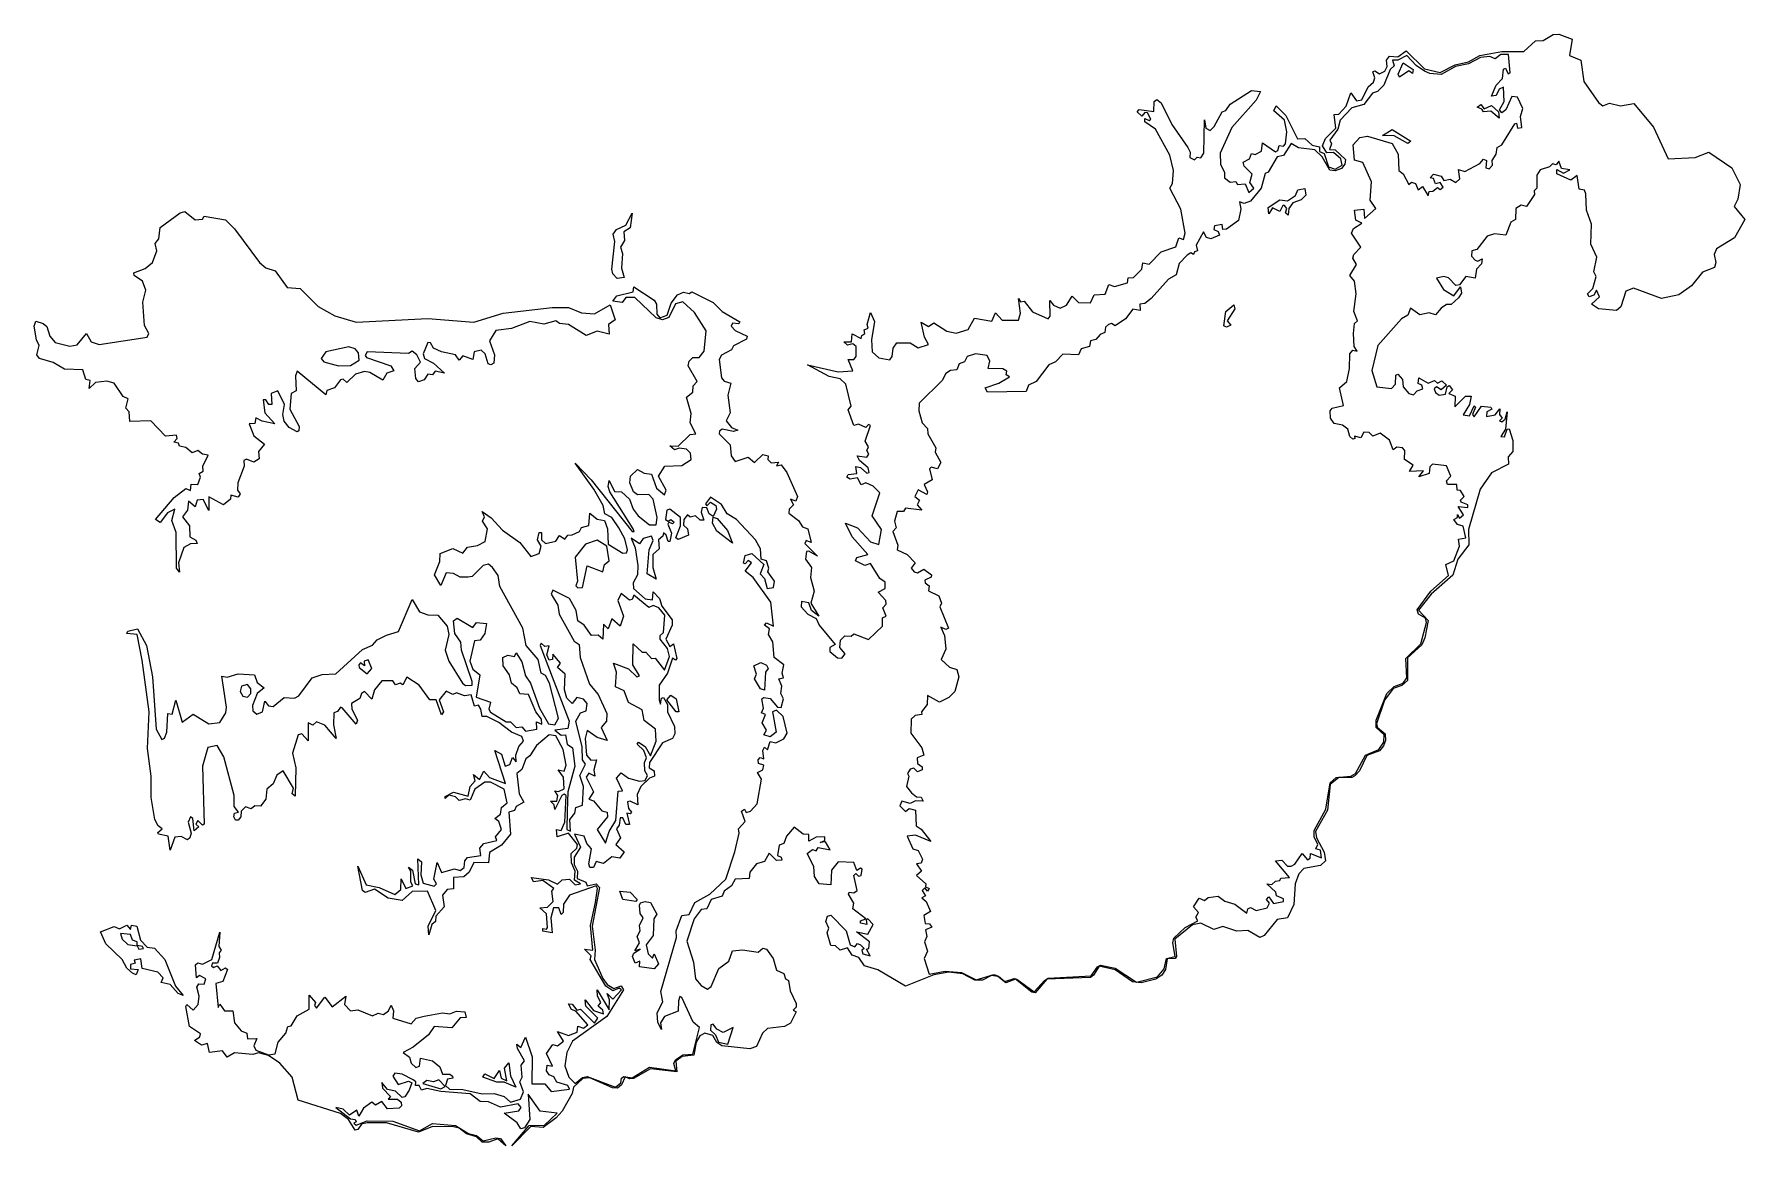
# Model space of a CAD drawing. Header units: millimetres. Extents: x 75 to 540, y 84 to 386.
import ezdxf

# ---------------------------------------------------------------- set-up
doc = ezdxf.new("R2010")
doc.units = ezdxf.units.MM
doc.layers.add('BAND_02', color=2, linetype='Continuous')

msp = doc.modelspace()

# ---------------------------------------------------------------- linework, layer by layer
at = {"layer": 'BAND_02'}
for points in [[(212.5, 93.38), (209.25, 98.01), (209.75, 91.17), (208.25, 88.9), (207.25, 88.6), (206.25, 90.2), (202.76, 92.88), (206.75, 93.51), (207.32, 94.38), (206.5, 95.38), (201.75, 94.48), (198.5, 95.9), (196.25, 96.07), (193.5, 98.13), (185.5, 98.73), (181.75, 99.57), (180.25, 99.11), (179.68, 100.38), (178.61, 100.38), (178.73, 101.38), (178.06, 101.88), (175, 103.49), (173, 103.69), (172.53, 102.88), (173.97, 100.62), (176.75, 101.58), (177.63, 101.12), (176.95, 99.12), (175.75, 97.34), (175, 97.14), (173.18, 98.88), (171, 99.29), (169.5, 101.15), (169.65, 99.62), (171.88, 97.38), (171.24, 96.62), (173.75, 96.68), (174.73, 95.88), (174.86, 94.88), (174.25, 94.26), (171, 94), (169.5, 96.02), (167.75, 94.99), (166.75, 95.86), (164.5, 94.19), (163.25, 92.05), (162.75, 93.64), (160.75, 92.35), (159, 93.97), (157.04, 94.38), (161, 91.34), (162.22, 91.12), (162.5, 90.51), (161.94, 90.12), (162.5, 89.57), (165.5, 90.81), (172.5, 90.68), (179.75, 88.05), (183.25, 90.02), (189.5, 89.52), (193.06, 87.38), (195.25, 86.81), (197, 85.35), (200.5, 86.17), (201.75, 86.01), (203.19, 84), (201, 85.89), (198.6, 85), (196.74, 85), (195.25, 86.44), (192.47, 87.25), (190.5, 88.81), (189, 89.19), (183.25, 89.21), (179.5, 87.7), (170.75, 90.21), (165.5, 90.25), (164, 89.89), (163, 88.45), (162.25, 88.27), (160.42, 91.12), (158.25, 92.77), (146.75, 96.37), (145.17, 102.62), (141.75, 106.42), (138.75, 108.52), (136, 109.28), (134.5, 108.81), (129.5, 109.28), (127.5, 108.11), (126.25, 109.82), (122.73, 109.38), (122.12, 111.75), (120.5, 111.36), (118.57, 112.62), (120.06, 113.62), (120.22, 114.38), (117.26, 116.38), (116.25, 121.82), (116.5, 122.34), (118.25, 120.81), (119.59, 122.38), (119.84, 124.62), (119.27, 127.12), (119.75, 127.98), (121.25, 127.92), (121.7, 129.38), (120, 130.25), (119.13, 129.62), (118.92, 133.12), (119.5, 133.67), (120.75, 133.31), (123.28, 134.62), (125.5, 142.02), (125.26, 138.12), (125.89, 137.12), (125.28, 136.38), (125.42, 135.12), (124.89, 133.62), (123.52, 133.62), (123.2, 132.88), (123.75, 132.43), (124.75, 132.88), (125.75, 131.65), (127, 132.33), (127.59, 131.88), (126.29, 128.62), (124.37, 128.12), (125, 121.58), (125.5, 122.49), (126.75, 120.68), (129, 120.63), (129.52, 117.38), (131.25, 115.24), (132.8, 114.62), (133, 113.02), (135.51, 113.12), (134.73, 111.12), (135.25, 109.99), (138.75, 108.75), (140.5, 108.94), (141.32, 112.12), (143.41, 114.62), (144, 116.4), (144.85, 116.62), (146.5, 119.34), (149.75, 121.13), (149.75, 124.94), (151.5, 122.88), (151.17, 122.12), (151.75, 121.37), (154, 124.38), (156, 121.71), (159.75, 124.63), (159.34, 122.38), (161, 120.68), (163, 120.89), (167, 119.32), (168.5, 120.02), (170, 119.66), (171.33, 120.62), (172, 122.23), (172.65, 120.62), (172.49, 118.62), (177.5, 117.12), (178.87, 118.62), (181, 119.21), (186, 120.08), (188, 119.84), (189.75, 120.55), (192.09, 120.38), (192.45, 118.88), (190.75, 118.75), (188.5, 116.05), (183.75, 116.44), (182.17, 114.12), (178, 110.77), (175.3, 109.38), (177, 108.05), (177.5, 106.4), (178.75, 105.27), (179.7, 105.62), (180, 107.76), (183.25, 107.09), (185.25, 105.4), (186, 103.48), (188, 103.43), (188.72, 102.88), (188.75, 102.36), (187.34, 102.12), (186.8, 100.38), (187.9, 99.38), (191.5, 99.33), (196.75, 98.14), (200, 98.2), (202.75, 97.35), (204.5, 95.84), (207.19, 96.62), (208, 98.62), (207.01, 101.38), (207.65, 102.62), (207.39, 105.88), (208.23, 107.12), (206.34, 110.38), (206.21, 111.62), (207.25, 110.67), (208.5, 113.51), (210.38, 108.12), (210.25, 100.84), (213.75, 100.8), (215.5, 98.73), (220.5, 99.37), (220.06, 100.38), (217, 101.31), (216.25, 102.76), (215, 103.24), (214.2, 104.38), (214.41, 105.88), (215.86, 105.62), (214.25, 109.11), (216, 111.51), (217.25, 111.11), (218.88, 112.38), (217.25, 115.07), (220.25, 113.96), (222.53, 114.88), (222.75, 116.52), (224.25, 115.97), (225.46, 116.88), (222.25, 120.53), (221, 120.98), (220.25, 122.55), (221.25, 122.49), (222.5, 120.88), (223.5, 121.13), (227.25, 117.28), (228.2, 118.62), (224.95, 121.88), (224.75, 123.63), (227, 120.73), (229.75, 119.81), (229.53, 120.88), (228.29, 121.88), (228.97, 122.88), (228.05, 124.62), (227.97, 126.38), (231.25, 120.97), (231.35, 123.62), (230.75, 125.34), (232.25, 123.82), (234.6, 126.38), (234, 126.85), (232.25, 126.05), (230.39, 127.38), (226.09, 134.62), (226.38, 135.62), (224.54, 137.38), (226.85, 137.12), (226.2, 143.88), (227.58, 150.12), (228.11, 153.88), (227.75, 154.58), (220.5, 152.09), (218.85, 149.62), (218.76, 147.38), (218.25, 146.84), (217.57, 148.62), (216.18, 148.62), (215.45, 145.88), (215.82, 141.88), (213.25, 142.28), (213.25, 143.04), (214.25, 142.85), (214.5, 143.29), (214.25, 146.99), (212.43, 148.62), (214.5, 148.78), (216.05, 150.38), (215.71, 153.12), (216.27, 153.88), (213.25, 156.06), (210.75, 155.73), (210.19, 156.88), (214.75, 156.24), (217.25, 155.04), (218.5, 156.2), (220.5, 156.45), (222, 154.86), (223.49, 155.12), (221.87, 156.12), (222.04, 158.62), (221.03, 160.88), (220.97, 163.38), (222.51, 164.88), (222.65, 165.88), (220.25, 168.96), (217.18, 167.88), (216.97, 169.88), (218.25, 169.61), (219.25, 171.93), (219.54, 179.12), (219, 179.53), (218.37, 179.12), (216.5, 175.3), (216.36, 176.62), (215.33, 177.62), (217.04, 177.62), (217.35, 179.12), (216.5, 180.44), (217.5, 180.23), (219, 180.96), (218.84, 184.12), (217.44, 186.12), (219, 185.76), (219.56, 187.38), (218.74, 191.62), (216.73, 195.38), (215, 195.64), (211.5, 192.75), (209.75, 189.92), (208.62, 189.12), (207.5, 186.25), (206.18, 185.12), (206.79, 179.62), (208.08, 177.38), (206, 176.19), (205.5, 175.07), (203.97, 174.62), (204.48, 168.62), (202, 165.62), (198.77, 163.62), (198.5, 160.89), (194.5, 160.94), (193.25, 158.3), (191.75, 157.05), (188.96, 156.88), (189, 153.8), (187.25, 153.64), (186, 152.04), (186.48, 148.88), (184.18, 146.38), (184.09, 144.88), (183.09, 144.12), (182.25, 141.28), (182.11, 143.62), (184.17, 147.88), (181.93, 153.12), (177.75, 153.05), (175, 150.67), (171.25, 151.26), (167.5, 153.71), (165, 152.79), (164.25, 153.38), (163, 159.98), (165.25, 154.91), (168.75, 154.14), (173, 152.24), (174.66, 153.62), (174.75, 156.54), (175.99, 153.88), (177.94, 154.62), (177.4, 155.62), (177.4, 158.62), (176.75, 159.65), (177.83, 158.88), (178.55, 155.12), (179.55, 154.88), (179.25, 161.9), (180.29, 161.12), (180.07, 157.62), (180.75, 155.37), (183.75, 154.54), (184.39, 155.12), (183.6, 156.38), (184.5, 160.94), (185.75, 158.27), (189.25, 159.19), (190.75, 158.81), (191.84, 159.62), (192.02, 161.38), (192.75, 162.31), (196.44, 162.88), (196.12, 164.88), (197.25, 166.1), (200.73, 166.88), (200.41, 167.88), (202.03, 169.88), (201.29, 172.12), (200.2, 172.88), (201.75, 174.1), (202.04, 175.88), (203.58, 177.12), (202.75, 180.85), (199, 182.75), (197.5, 182.75), (194.8, 180.88), (193.5, 177.87), (192.25, 178.24), (190.5, 177.83), (189.5, 178.78), (187.75, 179.22), (186.75, 178.34), (186.74, 178.88), (189, 180.06), (193, 178.94), (193.52, 181.62), (194.9, 183.12), (194.39, 184.88), (196, 183.51), (197.25, 185.72), (198.75, 184.02), (203.14, 182.38), (200.2, 191.38), (201.99, 190.38), (203, 187.13), (204.25, 187.6), (205, 189.43), (206, 188.33), (205.94, 190.12), (206.75, 192.43), (208.03, 193.88), (207.5, 195.13), (204.75, 196.31), (201.25, 198.97), (198, 200.61), (196.75, 200.62), (196.42, 202.62), (195.75, 203.68), (194.72, 203.38), (193.75, 206.51), (192, 206.2), (189.75, 207.01), (188.75, 206.57), (187, 207.45), (185.05, 205.12), (186.29, 201.88), (185.75, 201.06), (184.26, 205.12), (182.5, 205.14), (179.67, 209.12), (176.25, 211.32), (175.25, 209.25), (174.5, 209.68), (173.25, 209.24), (172.5, 210.27), (169.5, 210.32), (167.52, 207.88), (166.75, 205.28), (164.75, 207.38), (163.96, 206.88), (163.5, 205.45), (161.29, 204.12), (161.32, 202.62), (162.88, 199.62), (162.5, 198.53), (158.75, 202.97), (158.25, 203.12), (157.5, 201.93), (156.5, 201.58), (156.37, 198.38), (157.13, 194.62), (154, 198.23), (151.75, 199.2), (150.75, 198.28), (149.46, 198.88), (149.5, 194.02), (147.75, 195.88), (146.73, 195.62), (145.19, 190.62), (146.16, 186.62), (146, 178.94), (145.16, 179.62), (145.54, 181.12), (142.74, 185.88), (141, 184.71), (140, 182.34), (138.22, 180.88), (138.03, 178.12), (136.5, 176.26), (135.04, 176.38), (134, 175.55), (132.5, 176.04), (131.25, 174.88), (131.23, 173.38), (130.5, 172.49), (129.75, 172.47), (129.27, 173.38), (129.5, 174.39), (130.53, 174.62), (129.35, 176.12), (129.36, 179.12), (126.61, 189.62), (124.75, 192.72), (122.25, 192.21), (120.82, 187.12), (121.25, 171.39), (120.75, 171.09), (119.5, 172.37), (118.93, 171.38), (119.75, 170.62), (118.5, 169.54), (118.14, 172.88), (117.5, 173.33), (116.91, 171.88), (117.68, 168.88), (117.38, 167.62), (116.75, 167.1), (115, 168.03), (113.25, 167.83), (112, 164.31), (111.42, 168.12), (108.81, 168.62), (108.67, 169.12), (109.87, 170.12), (108.71, 170.88), (107.79, 172.62), (106.81, 178.62), (106.83, 184.38), (105.87, 191.88), (106.29, 201.88), (104.37, 215.88), (103.04, 222.88), (100.22, 223.12), (100.5, 223.81), (103.15, 224.38), (105.61, 219.88), (107.18, 211.38), (108.16, 197.12), (109.75, 194.39), (110.5, 194.7), (111.1, 196.38), (111.34, 201.38), (112.5, 201.25), (113.5, 205.02), (115.25, 199.1), (118.25, 201.23), (122.5, 198.59), (125.5, 199.01), (127.09, 201.62), (127.33, 203.12), (126, 211.58), (127.5, 211.25), (130.5, 212.21), (134.93, 211.88), (135.62, 209.88), (137.56, 208.38), (135.65, 206.88), (134.4, 203.62), (134.47, 202.12), (135.5, 201.28), (137.11, 201.88), (137.75, 204.73), (138.75, 203.53), (140, 203.31), (143, 205.76), (145.75, 205.58), (147, 206.18), (150.56, 211.12), (153.25, 212.03), (157, 212.17), (164.25, 218.76), (167, 219.98), (168.25, 221.42), (170.75, 222.73), (174, 223.72), (177.75, 232.42), (179.75, 229.08), (182, 228.19), (184.71, 228.12), (187.29, 225.12), (187.68, 222.88), (186.69, 218.62), (187.75, 215.68), (191.4, 209.62), (192.25, 209.05), (194, 209.08), (194.04, 210.12), (191.16, 218.62), (191, 220.82), (189.38, 223.12), (189, 226.62), (190, 227.36), (194.25, 224.81), (195.25, 226.18), (197.98, 225.88), (197.44, 223.12), (196.18, 221.38), (194.7, 221.12), (193.44, 215.62), (194.25, 213.45), (196.13, 211.88), (195.14, 205.88), (199, 204.5), (198.61, 202.62), (199, 201.8), (203.25, 199.14), (204.5, 199.16), (206, 197.6), (207.5, 197.82), (208.5, 196.61), (211.61, 197.12), (211.5, 199.13), (213, 198.5), (212.87, 199.88), (211.3, 201.88), (209.36, 206.62), (207, 206.75), (206.3, 208.38), (204.77, 209.62), (204.19, 211.88), (202.45, 214.38), (202.39, 216.62), (203.75, 217.31), (205.55, 216.88), (206, 217.94), (207.5, 215.43), (208.53, 211.62), (209.89, 209.62), (212.36, 202.88), (214.75, 198.63), (216.46, 198.38), (217.51, 200.12), (215.03, 209.62), (214, 211.74), (212.81, 212.38), (212, 216.09), (208.75, 219.87), (207.79, 224.62), (201.56, 235.88), (201.14, 238.88), (199.6, 241.12), (198.5, 241.95), (197, 241.65), (194, 238.65), (193, 238.43), (190.75, 238.41), (189, 239.47), (187, 239.62), (185.5, 236.23), (183.79, 239.12), (185.25, 242.72), (185.31, 244.88), (188.75, 246.23), (191.5, 244.96), (192.81, 246.62), (195.5, 247.02), (197.62, 248.12), (198.22, 251.62), (196.83, 253.62), (197.35, 254.88), (196.75, 256.26), (199.25, 254.55), (202.25, 251.22), (207.01, 247.88), (210, 244.03), (212.27, 244.88), (212.82, 246.88), (211.78, 248.62), (212.26, 250.62), (212.84, 250.62), (212.87, 248.62), (214, 247.57), (216.75, 248.27), (217.75, 249.81), (219.25, 248.73), (220, 249.86), (221.25, 249.92), (223.24, 250.88), (223.75, 251.92), (225.75, 252.52), (226, 255.8), (228, 254.24), (230, 253.8), (230.84, 251.62), (231, 247.43), (235, 244.93), (236, 245.09), (236.28, 245.88), (235.48, 248.88), (233.93, 251.88), (231.96, 254.62), (230.08, 255.62), (229.61, 257.88), (227.09, 262.38), (222, 269.45), (226.36, 264.88), (237.48, 250.88), (238.07, 250.88), (237.8, 251.62), (231.45, 261.62), (230.97, 263.12), (231.25, 264.71), (232.75, 261.72), (234.57, 261.62), (236.75, 259.65), (237.76, 256.88), (239.16, 255.12), (242.25, 252.63), (244, 252.63), (244.3, 254.62), (243.25, 259.62), (242, 260.92), (239, 260.85), (237.85, 261.62), (236.9, 264.12), (237.06, 265.88), (239, 267.73), (240.75, 266.67), (242.75, 266.42), (244.16, 262.62), (246.25, 260.78), (246.74, 262.12), (244.62, 265.88), (246.4, 268.62), (251, 268.79), (253.54, 270.38), (253.38, 272.12), (252.25, 273.22), (250.25, 273.51), (249, 273.01), (247.72, 274.12), (250, 274.03), (253.25, 277.25), (254.8, 277.38), (253.28, 280.38), (253.57, 282.88), (252.26, 287.38), (254, 288.74), (254.12, 290.38), (255.16, 291.62), (252.72, 295.88), (252.97, 297.12), (254, 298.13), (255.74, 298.12), (257.09, 299.88), (257.61, 305.38), (254.48, 310.38), (251.25, 313.28), (249.25, 312.66), (247.5, 309), (245.75, 308.37), (244.04, 308.88), (238.25, 314.38), (235.75, 314.46), (234.75, 313.07), (232.25, 313.39), (233.3, 314.88), (237.75, 315.96), (238, 317.31), (243.5, 313.69), (244.16, 312.62), (244.22, 309.88), (245, 308.92), (247.06, 309.62), (248.15, 312.88), (249.8, 315.12), (251.5, 315.9), (253, 315.48), (253.75, 315.93), (259.5, 313.1), (262, 310.66), (266.75, 307.78), (266.5, 307.27), (264.75, 307.44), (264.45, 306.62), (265.5, 305.42), (268.75, 303.9), (268.55, 303.12), (265, 301.29), (264.5, 300.21), (261.75, 298.71), (261.18, 297.62), (261.74, 292.62), (262.5, 291.73), (264.31, 291.12), (263.52, 287.88), (264.09, 283.12), (263.04, 280.88), (264.5, 279.07), (266.24, 278.38), (265, 277.99), (262, 278.62), (261.22, 278.12), (261.19, 277.38), (264.11, 274.38), (264.45, 271.38), (265.5, 269.86), (269, 271.01), (270.75, 269.61), (273, 271.78), (274.44, 271.38), (274.34, 270.38), (275.25, 269.48), (277.25, 269.73), (276.75, 268.73), (278, 268.94), (279.5, 266.85), (282.46, 260.38), (282, 259.12), (280.5, 259.62), (281.3, 258.12), (280.15, 256.88), (280.06, 255.88), (282.68, 253.88), (283.78, 252.12), (285.23, 251.62), (286.15, 247.88), (284.75, 248.37), (284.38, 247.62), (287.86, 244.12), (285.5, 245.55), (284.85, 245.38), (284.64, 243.38), (286.25, 241.12), (285.97, 238.38), (286.95, 234.62), (286.09, 231.38), (288.25, 227.83), (286.26, 229.38), (285.5, 231.44), (283.5, 231.85), (283.44, 230.38), (285.22, 228.38), (287.5, 227.24), (288.34, 225.38), (292.62, 220.12), (291.23, 219.38), (291.25, 218.3), (293.25, 216.54), (294.5, 216.49), (295.34, 217.62), (293.93, 219.38), (294.15, 221.38), (295.25, 222.56), (297, 222.43), (297.75, 223.07), (301.75, 221.55), (305.55, 225.12), (305.5, 227.39), (306.48, 227.88), (305.64, 230.12), (306.53, 231.12), (306.43, 232.12), (304.36, 234.38), (306.25, 235.33), (306.21, 237.12), (304.75, 238.07), (302.25, 242.12), (300.75, 241.65), (298.18, 242.88), (298.5, 243.83), (301.57, 244.62), (297.32, 249.38), (295.5, 253.12), (298.75, 251.81), (302.25, 248.07), (304.5, 247.33), (305.21, 251.38), (302.71, 255.12), (304.77, 261.38), (303, 263.21), (301, 264.05), (299.75, 263.53), (298.75, 265.4), (296.75, 265.11), (295.84, 265.62), (296.17, 266.38), (298.5, 266.61), (298.25, 268.54), (299.5, 268.26), (301.25, 266.67), (301.88, 266.88), (301.58, 268.12), (299.23, 270.12), (298.64, 271.38), (301.25, 271.01), (301.82, 271.88), (301.27, 272.88), (301.72, 273.88), (300.84, 275.38), (302.26, 279.62), (301.67, 279.88), (301, 279.15), (299, 280.03), (297.75, 279.62), (296.15, 283.88), (297.01, 284.88), (295.55, 290.88), (294, 292.32), (291, 292.98), (285.17, 296.12), (293.5, 294.25), (297.5, 294.53), (296.21, 297.62), (297.75, 297.6), (298.34, 298.38), (298.39, 301.12), (297.5, 301.84), (296, 301.51), (294.97, 302.38), (297.12, 302.38), (297.25, 304.52), (299.75, 303.24), (299.9, 304.12), (300.75, 304.62), (300.5, 305.67), (301.63, 306.12), (301.37, 307.12), (302.25, 310.35), (303.32, 307.88), (302.53, 302.88), (302.7, 299.62), (304.5, 298.06), (307.5, 297.51), (308.18, 298.38), (308.37, 300.62), (309.44, 302.12), (313, 302.11), (315.25, 300.78), (318.03, 301.62), (316.95, 303.62), (316, 307.74), (318, 306.57), (319.5, 307.55), (323, 305.28), (325.5, 304.76), (328.75, 305.7), (330.5, 308.82), (335.25, 307.97), (336.25, 310.21), (338, 308.27), (342.5, 308.25), (342.97, 310.12), (342.5, 314.13), (343, 313.28), (344, 313.42), (346.25, 310.53), (350.5, 308.6), (351.1, 309.38), (351, 313.59), (351.98, 312.38), (353.75, 311.52), (355.5, 312.35), (357, 314.78), (358.75, 313.02), (362, 312.95), (363.02, 315.12), (366, 315.3), (367, 317.96), (368.5, 317.45), (372.09, 318.38), (372.25, 319.73), (373.67, 319.88), (376, 322.15), (376.25, 323.86), (378, 323.48), (381.25, 326.85), (385.25, 328.22), (386.04, 330.62), (387.25, 330.19), (387.74, 331.88), (386.57, 338.38), (383.54, 344.12), (384.28, 345.38), (384.57, 348.88), (383.61, 353.12), (379.66, 360.12), (376.75, 362.14), (376.75, 363.03), (378, 362.51), (378.4, 362.88), (377.5, 364.57), (376.75, 364.69), (376, 363.69), (374.74, 364.88), (375.25, 365.46), (379.25, 364.93), (379.34, 367.62), (380, 368.2), (381.25, 367.33), (384.12, 361.38), (388.5, 355.12), (389.14, 353.88), (389, 352.49), (390.25, 351.83), (391, 352.51), (392, 352.35), (392.77, 353.62), (393, 362.69), (393.37, 360.38), (394.5, 359.76), (395.66, 360.88), (397.75, 364.85), (398.75, 365.23), (400, 366.96), (405.75, 370.68), (408.19, 370.38), (407, 367.99), (400.46, 360.62), (397.29, 353.62), (397.34, 350.62), (398.44, 348.38), (398.43, 346.88), (400, 345.73), (401.5, 345.9), (402, 345.1), (404, 345.31), (405, 342.94), (406.44, 344.12), (405.32, 345.62), (405.98, 347.88), (403.75, 350.05), (403.5, 351.2), (405.19, 352.12), (405.75, 353.54), (406.75, 353.25), (408.5, 354.18), (408.75, 356.42), (412.25, 354.03), (412.91, 354.38), (413.25, 355.72), (414.5, 355.52), (415.02, 356.12), (415.38, 359.38), (414.71, 362.62), (411.84, 365.12), (412.5, 366.5), (415.11, 363.88), (418.25, 357.51), (420.25, 357.64), (422.25, 355.78), (424.24, 355.38), (424.25, 354.04), (425.5, 353.51), (426.71, 349.88), (428.5, 349.32), (430.35, 350.38), (430.06, 352.12), (428, 353.84), (426.25, 353.69), (425.04, 355.62), (425.89, 357.62), (428.64, 360.38), (428.23, 364.12), (429.5, 364.25), (431.5, 366.37), (432.75, 369.98), (434.25, 367.87), (435.73, 368.12), (437.5, 371.6), (438.86, 372.88), (439.24, 374.12), (438.75, 375.71), (439.25, 375.95), (440.5, 375.17), (442, 375.91), (442.63, 377.12), (442.42, 378.88), (443.25, 379.96), (445.5, 379.78), (447.75, 381.38), (452.75, 376.49), (457, 375.55), (461.12, 377.63), (464.75, 378.46), (467.75, 380.16), (473.74, 381.25), (479.75, 381.24), (482.89, 384.12), (485, 384.24), (487.73, 385.88), (489.25, 385.93), (492.84, 384.62), (492.13, 380.12), (495.2, 378.88), (496.04, 373.12), (500.01, 367.38), (501.25, 366.5), (503, 367.19), (506, 366.5), (509.64, 367.12), (515, 360.7), (519, 352.05), (526.25, 352.45), (530, 353.93), (536.25, 349.61), (538.53, 345.12), (537.84, 341.12), (536.89, 339.12), (539.77, 335.62), (536.99, 330.62), (532.11, 327.62), (531.46, 326.12), (531.9, 323.88), (531.5, 322.58), (528.25, 321.3), (525.25, 317.62), (521.83, 315.12), (517.14, 314.12), (509.5, 316.98), (507.42, 316.12), (506.13, 311.88), (504.88, 310.88), (500.06, 311.38), (498.16, 312.62), (500.33, 314.62), (499.5, 316.44), (498.75, 315.01), (497.5, 314.62), (497.03, 315.38), (498.49, 316.88), (499.43, 320.12), (498.72, 321.38), (499.61, 325.38), (497.94, 328.88), (498.16, 334.38), (496.75, 338.12), (496.63, 342.62), (496.25, 343.54), (494.75, 343.82), (494.25, 347.55), (492.5, 346.26), (488.75, 348.04), (488.75, 349.17), (490.5, 348.19), (492.21, 349.12), (490, 349.49), (489.25, 351.46), (488.5, 350.45), (487.5, 350.77), (486.75, 349.93), (484.15, 349.12), (483.28, 347.62), (483.26, 344.12), (482.55, 343.38), (482.61, 342.38), (480.5, 339.13), (479, 339.53), (477.55, 338.62), (477.44, 335.62), (476.17, 334.88), (474.89, 331.38), (471.75, 331.73), (469.75, 331.1), (467, 327.42), (465.65, 327.12), (465.56, 325.62), (466.5, 324.59), (467.25, 324.27), (468.43, 324.88), (468.25, 323.58), (466.87, 322.12), (466.5, 319.64), (464, 320.08), (462.25, 317.89), (461.25, 317.65), (459.25, 319.73), (458, 320.12), (456, 319.63), (457.92, 316.62), (460.75, 314.91), (462.5, 317.35), (462.84, 315.62), (462, 314.3), (460, 312.5), (458.75, 312.48), (457.25, 311.55), (455.75, 309.68), (454, 310.22), (451.5, 309.72), (449, 311.49), (448.25, 309.64), (446.52, 308.62), (440.1, 301.38), (438.43, 294.62), (439.85, 290.12), (443.75, 289.67), (444.85, 290.88), (445, 293.36), (445.5, 293.56), (446.8, 292.12), (447, 290.12), (448.5, 288.35), (449.75, 287.97), (450.75, 289.1), (452.33, 289.62), (452.06, 290.62), (451, 291.08), (451.25, 292.64), (453.75, 291.14), (455.5, 291.9), (456.25, 291.16), (457.5, 291.77), (458.75, 290.58), (457.25, 289.36), (456, 290.15), (455.41, 289.62), (455.78, 288.62), (456.75, 287.9), (458.5, 288.17), (458.88, 290.12), (459.5, 290.53), (460.41, 289.38), (459.35, 288.38), (461.06, 287.62), (461, 284.69), (463.89, 287.62), (465.43, 287.62), (464.98, 285.38), (463.25, 282.51), (465, 282.26), (466.25, 284.97), (466.6, 284.62), (465.84, 282.62), (466.25, 282), (468.25, 284.93), (470.75, 284.66), (471.07, 284.12), (469.68, 283.38), (469.6, 282.12), (472, 282.56), (473.25, 284.21), (473.16, 282.62), (473.84, 281.62), (473.16, 280.88), (473.75, 280.66), (474.65, 281.38), (475.25, 283.36), (474.72, 278.62), (473.48, 276.62), (474.5, 276.58), (475.18, 278.62), (475.75, 278.74), (476.8, 275.62), (476.78, 272.62), (475.45, 271.12), (475.57, 269.12), (471, 266.82), (467.91, 262.38), (464.67, 251.38), (464.76, 247.25), (461.85, 243.38), (460.5, 239.02), (454.56, 233.88), (451.12, 229.5), (453.75, 226.71), (452.88, 222.01), (452, 220.05), (448.12, 216.5), (448.12, 210.35), (446.63, 209), (444.25, 208.21), (441.88, 205), (439.74, 198.62), (440, 197.58), (442.09, 195.88), (442.19, 194.12), (441.62, 192.6), (440.52, 191.25), (437.12, 190), (435.12, 185.86), (433.81, 184.5), (433, 184), (429.5, 184.01), (427.15, 182.12), (426.38, 175.12), (423.18, 169.38), (423.38, 167.62), (425.5, 163.75), (425.87, 161.38), (424.5, 160.12), (420, 159.31), (418.59, 157.88), (417.66, 155.12), (417.26, 149.5), (415.5, 145.88), (412.75, 145.51), (409.24, 141.12), (408, 140.54), (404.75, 142.49), (401.75, 142.33), (398, 143.52), (395.5, 142.73), (392, 144.48), (389.75, 143.98), (384.89, 140.12), (385.39, 135.38), (385, 134.86), (382.88, 134.75), (382.38, 131.84), (381.38, 130.35), (379.8, 129.25), (375.82, 128.25), (373.43, 128.5), (368.75, 131.8), (364.38, 132.75), (362.88, 130.3), (362.01, 129.75), (350.12, 129.25), (347, 125.56), (346.13, 125.75), (341.62, 129.25), (339, 128.25), (336.88, 130), (335.12, 130.25), (332.67, 129), (330.62, 128.97), (327.38, 130.75), (323.5, 131.14), (319.5, 130.47), (311.74, 127.38), (304.25, 131.78), (300.63, 132.88), (299.08, 135.12), (297.25, 135.79), (296, 137.77), (294, 137.18), (292.75, 138.35), (291.5, 138.36), (290.52, 141.88), (290.97, 143.12), (290.1, 144.88), (290.61, 146.38), (291.5, 146.64), (295.62, 142.38), (296.75, 138.56), (298, 138.04), (298.75, 138.92), (299.52, 138.62), (300.56, 137.62), (299.9, 137.12), (300.16, 136.12), (302.21, 135.62), (301.2, 137.38), (301.78, 137.62), (301.97, 139.38), (298.41, 142.12), (301.5, 141.48), (302.94, 144.12), (301.5, 145.61), (301.08, 145.38), (301.23, 144.12), (299.5, 144.49), (299.55, 145.12), (300.96, 145.62), (297.49, 148.38), (297.75, 149.88), (296.28, 152.38), (296.5, 152.89), (297.75, 152.75), (298.59, 153.38), (297.7, 157.38), (298.25, 158), (299, 157.28), (299.75, 157.46), (300.01, 159.12), (299.5, 159.4), (298.5, 158.73), (297.75, 160.95), (293.5, 161.17), (291.63, 158.88), (291.5, 154.84), (288.35, 155.12), (287.08, 157.12), (286.84, 159.88), (285.01, 163.38), (286.5, 164.51), (287.5, 164.16), (288, 165.01), (291.33, 164.38), (290, 166.52), (288.62, 166.38), (289.88, 166.88), (289.85, 167.88), (287.5, 167.79), (285.5, 166.71), (285.5, 168.57), (284, 168.61), (281.5, 170.58), (279.4, 168.12), (278.75, 166.12), (277.45, 165.62), (276.98, 162.88), (278, 162.4), (278.17, 161.62), (276.75, 161.46), (274.75, 163.46), (273.5, 161.25), (271.33, 160.62), (269.5, 158.29), (269.25, 156.59), (265.5, 156.39), (264.5, 154.59), (262.52, 153.12), (262, 151.83), (259, 150.94), (257.75, 148.4), (256.25, 148.16), (254.33, 145.62), (252.33, 139.62), (254.15, 133.88), (254.74, 129.38), (256.25, 127.55), (258, 126.54), (259, 127.29), (261.04, 132.12), (263.79, 134.12), (264.75, 136.98), (267.5, 137.24), (271.75, 136.56), (273, 137.67), (274, 137.41), (275.81, 134.88), (276.75, 131.68), (278.75, 130.84), (279.16, 129.38), (280, 128.88), (280.41, 126.12), (282.08, 122.62), (282.09, 121.62), (281.24, 120.88), (282.04, 120.38), (280.5, 117.31), (278.89, 116.38), (274.25, 115.82), (272.92, 114.62), (271.25, 110.96), (269.5, 110.37), (261.88, 111.12), (260.5, 112.07), (259.38, 114), (257.25, 114.56), (255.91, 113.88), (254.86, 112.12), (254.25, 108.57), (251.12, 108.25), (249.38, 107), (249.64, 104.12), (242.5, 104.91), (237.88, 102.31), (236.75, 102.19), (235.62, 102.75), (234.62, 100.56), (233.5, 99.69), (232.16, 99.75), (226, 102.48), (224.12, 102.25), (221.59, 99.88), (221.25, 98.18), (218.52, 93.38), (216.83, 91.62), (213.35, 89), (210, 89.25), (204.85, 84), (209.5, 89.53), (213.73, 89.62), (217.17, 92.88)], [(363.96, 132.62), (364.75, 133.03), (368.75, 132.26), (374.5, 128.44), (380.2, 129.88), (382, 132.02), (382.66, 134.88), (385.06, 135.38), (384.38, 139.12), (384.66, 140.38), (387.75, 143.25), (391.2, 145.12), (390.66, 146.12), (391.39, 147.38), (390.05, 148.88), (391.5, 151.23), (393, 150.67), (394, 151.46), (396.75, 151.76), (398.5, 150.44), (401.19, 149.62), (404.5, 147.22), (404.74, 148.38), (405.5, 148.72), (407, 147.93), (410, 148.67), (410.69, 149.88), (409.88, 150.88), (410.5, 151.58), (411.75, 149.77), (414.46, 150.38), (414.5, 151.07), (412.51, 151.88), (412.39, 152.88), (409.92, 155.12), (411.25, 154.96), (412.25, 155.91), (413.5, 156.07), (413.75, 156.72), (416.07, 156.88), (412.25, 161.37), (414, 161.59), (415.5, 159.98), (416.5, 159.99), (417.5, 160.51), (419.5, 163.42), (421, 161.69), (421.67, 162.12), (421.75, 163.43), (424.75, 162.24), (424.5, 164.3), (423.27, 164.62), (423.76, 165.88), (422.76, 167.88), (422.77, 169.62), (426, 175.4), (427.1, 182.62), (428.75, 184.04), (432.75, 184.36), (434.06, 185.12), (436.77, 190.12), (440.37, 191.62), (441.75, 193.63), (441.82, 195.62), (439.6, 197.62), (439.64, 199.62), (442.56, 206.88), (444.5, 208.75), (447, 209.62), (448, 211.1), (447.7, 216.38), (451.77, 220.38), (453.29, 226.12), (453, 227.33), (451.12, 228.38), (450.8, 229.62), (454.5, 234.68), (459.3, 238.88), (458.53, 241.88), (460.72, 242.88), (462.28, 246.88), (462, 248.79), (464.03, 249.12), (463.25, 252.3), (461.75, 252.72), (460.73, 254.12), (461.74, 254.62), (461.75, 255.45), (462.25, 254.52), (463.33, 255.38), (461.87, 257.62), (464.5, 257.42), (464.49, 258.12), (462.75, 258.8), (462.57, 259.38), (463.52, 260.38), (462.5, 261.99), (461.67, 262.12), (461.5, 263.63), (458.97, 263.62), (458.71, 264.62), (459.89, 265.88), (458.75, 268.65), (454.91, 269.12), (454.18, 268.38), (454.06, 266.62), (451.25, 265.69), (452.45, 267.38), (448.67, 267.12), (449.71, 268.88), (447.3, 270.38), (447.42, 272.88), (446.74, 273.62), (445.25, 273.72), (444.25, 273.08), (443.25, 275.68), (440.75, 277.54), (438.75, 276.79), (437.75, 277.72), (436.25, 277.8), (435.5, 276.3), (433.75, 276.75), (433.83, 276.12), (433.25, 275.92), (432.46, 276.62), (431.96, 278.62), (430.5, 279.78), (428.25, 280.2), (427.21, 281.62), (427.17, 283.62), (427.68, 284.38), (430.72, 285.12), (429.68, 289.88), (431.64, 291.62), (432.43, 295.12), (432.52, 299.12), (433.25, 300.09), (434.43, 299.88), (433.63, 301.12), (433.49, 304.62), (433.75, 307.38), (434.6, 308.12), (433.54, 310.62), (434.17, 315.38), (433.73, 318.88), (432.52, 320.38), (434.31, 323.38), (433.26, 325.12), (433.52, 326.12), (435.44, 328.12), (432.95, 331.88), (433.5, 333.13), (435.75, 334.62), (434.1, 335.38), (433.75, 338.14), (436.25, 338.38), (436.5, 335.87), (439.54, 338.62), (437.98, 340.88), (438.39, 345.88), (436, 351.12), (433.75, 351.7), (433.37, 355.88), (435.15, 357.88), (437.25, 358.28), (444, 356.29), (445.59, 353.38), (445.76, 348.88), (447, 348.04), (448.5, 345.07), (449.25, 345.75), (450.32, 345.38), (451, 343.62), (452.25, 344.54), (453.75, 342.02), (454, 343.21), (455, 343.27), (456.25, 344.31), (457, 343.75), (457.79, 344.38), (457, 345.66), (455.75, 345.3), (455.25, 346.72), (454.31, 346.88), (455.25, 347.94), (457.25, 347.41), (458, 346.18), (459.75, 346.56), (461.25, 345.68), (462.33, 346.62), (462, 349.18), (463.75, 348.67), (467.75, 350.81), (468.75, 351.96), (469.63, 351.62), (469.42, 349.62), (470.37, 349.38), (471.21, 350.38), (471.14, 351.62), (472.23, 353.38), (472.5, 355.15), (473.79, 355.88), (477.28, 361.62), (477.75, 361.74), (478, 360.45), (479.17, 360.62), (478.82, 363.62), (479.5, 365.72), (478, 368.84), (476.5, 369.02), (474.89, 365.38), (473.75, 364.61), (473.09, 365.38), (474.4, 367.62), (474.25, 371.54), (473, 370.97), (472.25, 369.27), (470.94, 369.12), (472.25, 372.06), (473.99, 373.88), (474.25, 376.48), (474.75, 376.68), (475.5, 375.21), (476, 375.44), (475.61, 380.38), (473.54, 380.38), (472, 379.24), (470.5, 379.88), (467.97, 379.62), (464.75, 377.91), (461.2, 377.12), (457.25, 375.01), (454.25, 375.24), (452.75, 375.94), (450.5, 377.43), (448, 380.17), (445.5, 378.93), (444.03, 378.88), (444.49, 377.38), (443.4, 376.38), (441.73, 372.12), (440, 370.34), (438.61, 369.88), (436.25, 366.82), (433, 365.95), (429.89, 362.62), (429.19, 360.12), (427.01, 357.12), (427.45, 356.12), (426.99, 354.62), (428.5, 354.49), (431.26, 351.88), (431.14, 350.62), (430.25, 349.5), (428.5, 348.8), (427, 348.99), (424.93, 352.62), (423, 354.49), (418.5, 355.1), (416.5, 356.27), (414.5, 352.99), (412.71, 352.62), (410.25, 348.46), (409.5, 348.12), (408.43, 344.12), (405.5, 340.54), (403.75, 339.99), (402.5, 340.37), (402.84, 338.38), (402.25, 335.35), (399, 332.99), (398, 332.91), (397.75, 334.29), (395.75, 333.91), (395.5, 332.88), (396.75, 332.34), (397.09, 331.38), (394.75, 330.36), (393.5, 330.73), (392.75, 332.29), (390.69, 328.62), (391.1, 327.12), (390.25, 326.86), (390, 326.06), (389.25, 326.54), (388.27, 325.88), (386.15, 323.62), (385.29, 320.62), (383.25, 319.37), (378.54, 314.12), (376.75, 312.79), (375.4, 312.62), (375.5, 310.87), (373.5, 311.27), (371.5, 308.64), (368.75, 306.74), (367.75, 307.39), (366.9, 307.12), (366.13, 306.38), (365.91, 304.88), (364.61, 304.38), (363.5, 303.02), (362.05, 302.62), (361.75, 301.15), (359.5, 300.46), (358.75, 298.89), (354.5, 299), (352.5, 296.94), (350.71, 296.12), (347.25, 291.62), (345.18, 290.62), (344.57, 288.88), (334, 288.71), (333.38, 289.88), (337.08, 291.12), (340.04, 292.88), (339.11, 293.38), (339.3, 294.38), (338.25, 295.07), (334.25, 295.12), (334.65, 297.12), (333.99, 298.62), (330.75, 299.08), (328.49, 298.38), (327.75, 296.9), (326.37, 296.38), (325.75, 294.81), (324.02, 294.62), (322.75, 293.78), (321.7, 291.88), (315.5, 285.76), (315.41, 283.62), (316.28, 280.38), (317.76, 278.88), (317.86, 277.38), (320.02, 273.62), (319.8, 272.38), (321.36, 269.62), (320.43, 267.88), (318.75, 268.31), (318.28, 267.88), (319.05, 264.88), (316.82, 263.62), (317.76, 261.62), (317.54, 260.88), (315.25, 262.19), (314.3, 260.38), (315.57, 259.38), (314.89, 258.12), (316.23, 256.62), (311.75, 257.21), (311.25, 256.28), (309.5, 256.27), (308.74, 253.62), (309.23, 251.88), (308.31, 250.88), (309.72, 247.12), (309.54, 245.88), (312.25, 244.6), (314.36, 242.38), (313.33, 240.88), (314.09, 239.88), (315, 239.64), (316.75, 240.66), (318.79, 239.12), (318.75, 238.46), (317, 237.62), (317.1, 236.88), (318.17, 236.12), (318, 234.71), (320.84, 233.38), (321.56, 231.38), (321.12, 230.38), (323.48, 224.62), (322.75, 224.2), (321.4, 224.88), (322.37, 222.62), (322.7, 218.88), (321.48, 216.12), (323.75, 214.02), (325.73, 213.38), (326.21, 211.38), (325.18, 207.38), (323.5, 205.76), (321, 204.53), (317.75, 206.28), (317.63, 203.88), (316.12, 201.88), (316.21, 201.12), (314.42, 200.88), (313.34, 199.88), (313.25, 196.12), (316.16, 192.12), (316.79, 190.12), (314.93, 189.38), (315.05, 187.88), (316.25, 186.95), (316.25, 186.12), (315, 185.58), (314, 186.58), (313, 186.3), (312.33, 185.12), (312.65, 184.38), (312, 181.62), (313.37, 179.88), (314.75, 178.75), (316, 178.68), (316.59, 177.62), (314.5, 177.66), (313, 176.97), (310.75, 177.58), (310.22, 176.38), (311.75, 174.82), (312.75, 175.65), (314.5, 175.12), (314.66, 170.88), (316, 170.02), (318.68, 166.62), (314.5, 168.37), (312.25, 168.12), (313.75, 164.7), (315.25, 164.2), (316.36, 161.88), (316, 160.74), (314.72, 160.62), (316.09, 158.62), (314.71, 157.38), (317.26, 155.12), (317.19, 154.38), (318.23, 153.88), (317.75, 153.19), (317, 154.1), (316.33, 153.38), (317.19, 151.88), (316.24, 151.38), (317.41, 150.38), (318.55, 147.62), (316.75, 146.58), (317.14, 144.38), (318.25, 144.33), (318.93, 143.38), (317.24, 142.62), (317.59, 140.88), (316.93, 139.38), (317.71, 136.88), (316.83, 134.88), (318.24, 130.62), (322.5, 131.45), (327, 131.06), (331, 129.12), (335.75, 130.52), (337, 130.09), (338.75, 128.62), (341.25, 129.45), (342, 129.29), (346.75, 125.79), (349.5, 128.91), (350.5, 129.54), (362.25, 130.17)], [(448.5, 376.02), (446, 374.25), (445.65, 375.12), (447, 378.13), (449.64, 376.38), (449.5, 375.26)], [(467.1, 366.12), (468.02, 366.88), (469, 365.63), (471, 366.54), (472.89, 364.88), (473.03, 363.12), (470.75, 364.99), (468.75, 364.82), (468.37, 365.62)], [(449.08, 356.88), (448.25, 356.27), (444.5, 358.34), (441.38, 358.38), (444, 360.07)], [(413.5, 337.76), (411.5, 338.74), (410.5, 337.12), (410.26, 338.88), (413.5, 340.98), (415.5, 340.66), (417.71, 342.12), (418.35, 343.62), (420.25, 344.06), (420.5, 342.24), (419.25, 340.97), (417, 340.14), (415.89, 338.62), (415.75, 336.74), (415, 337.45), (415.39, 338.62), (414.75, 339.42), (414.24, 339.38)], [(111.25, 255.95), (109.25, 253.29), (107.98, 254.12), (113.09, 260.12), (116.25, 262.5), (117.5, 262), (117.75, 263.7), (119.55, 263.62), (120.2, 265.62), (119.91, 266.62), (121, 267.24), (120.9, 268.62), (122.36, 271.62), (120.75, 271.87), (119.5, 272.87), (118, 272.2), (116.25, 273.64), (114.5, 274.07), (114.25, 274.83), (112.97, 275.12), (113.91, 276.12), (113.75, 276.99), (110.75, 276.71), (106.75, 280.93), (101, 280.78), (100.88, 283.38), (99.96, 284.38), (100.61, 286.88), (99.25, 287.54), (96.75, 291.11), (94.75, 291.73), (91.75, 291.32), (90, 289.71), (90.26, 291.88), (89.11, 292.12), (88.25, 294.77), (83.25, 294.94), (80.25, 296.73), (76.5, 297.89), (75.79, 298.88), (76.44, 301.38), (75.65, 302.88), (75.07, 306.62), (75.5, 307.98), (77.5, 307.33), (78.5, 306.52), (79.31, 303.88), (80.75, 302.23), (84.75, 301.18), (86.75, 301.55), (89.25, 304.66), (90.56, 302.38), (92.75, 301.64), (105.75, 303.63), (106.19, 304.62), (105, 306.77), (104.54, 313.12), (105.41, 316.38), (104.48, 318.88), (102.25, 320.38), (102.15, 321.12), (105.25, 322.26), (107.18, 323.88), (108.41, 327.12), (107.9, 329.12), (108.92, 330.38), (109.25, 333.44), (114.71, 337.38), (116, 337.74), (118.75, 335.51), (120.75, 335.74), (121.25, 336.52), (127, 335.55), (129.5, 333.07), (136.31, 323.88), (138, 322.49), (140.5, 321.67), (143.75, 317.16), (147.3, 316.88), (152.25, 311.94), (156.75, 309.47), (162.5, 307.73), (182, 308.69), (194.5, 307.69), (202.5, 310.12), (215.75, 311.69), (220.25, 311.66), (223.75, 310.24), (227.25, 309.95), (231.5, 312.41), (232.9, 308.38), (231.04, 307.12), (231.25, 304.46), (228, 305.23), (225, 304.08), (220.25, 307.04), (217.75, 307.36), (216.75, 308.1), (213.5, 307.15), (209.75, 307.94), (204.75, 305.98), (200.5, 305.41), (198.72, 302.62), (200.13, 298.88), (199.92, 296.62), (199.08, 296.12), (198.43, 296.38), (197.62, 299.12), (196.5, 300.08), (194.55, 299.62), (194.25, 297.62), (191.5, 298.61), (190.5, 297.38), (189.5, 298.87), (185.67, 299.62), (183.5, 300.69), (182.75, 302.12), (182, 302.24), (180.77, 299.12), (181.09, 297.88), (183.55, 296.62), (186.56, 293.88), (184, 294.4), (183.25, 293.44), (182, 293.58), (181, 292.04), (179.5, 291.47), (178.73, 292.38), (178.47, 295.12), (179.97, 296.88), (178.98, 298.88), (177.75, 299.8), (176.75, 299.2), (165.5, 299.7), (165, 298.62), (165.35, 298.12), (171.96, 295.88), (172.75, 294.46), (170.87, 293.88), (169.75, 291.94), (166.25, 294.08), (164.75, 294.34), (162.35, 293.62), (160, 291.29), (159, 292.23), (158.25, 292.05), (156.62, 289.88), (154.6, 289.12), (154.25, 287.94), (146.5, 294.42), (146.05, 293.12), (146.25, 289.07), (144.85, 288.38), (144.51, 284.12), (147.05, 279.38), (147, 278.17), (146.5, 277.9), (144.31, 279.12), (143, 280.82), (142.6, 282.62), (143.06, 285.38), (141.25, 289.04), (139.42, 288.38), (139.63, 285.38), (138.84, 285.38), (138, 286.65), (137.25, 286.61), (137.74, 283.12), (140.48, 280.12), (137, 280.8), (135.25, 281.77), (135, 280.17), (133.48, 280.12), (134.73, 276.88), (137.67, 274.62), (135.99, 272.62), (136.2, 270.62), (134.75, 269.66), (132.75, 270.55), (131.98, 270.12), (132.07, 268.62), (130.41, 264.12), (130.3, 262.12), (131.02, 261.12), (130.5, 260.21), (128.5, 260.77), (128.35, 259.62), (126.5, 258.12), (122.5, 260.3), (122.5, 256.57), (121, 259.56), (119.31, 259.38), (118.75, 257.58), (117, 259.1), (116.68, 256.62), (115.37, 254.88), (117.29, 252.38), (117.36, 249.38), (119, 248.48), (119.35, 247.62), (117.5, 247.48), (115.75, 246.55), (114.3, 242.38), (114.5, 239.82), (113.73, 240.88), (113.63, 250.62), (112.46, 253.88), (113.25, 256.88)], [(232.38, 331.62), (233.25, 332.91), (235.75, 334.04), (237.5, 337.31), (237.01, 333.38), (235.25, 332.28), (235.4, 329.88), (234.34, 328.12), (234.86, 326.38), (234.6, 322.38), (235.3, 319.88), (233.47, 319.62), (232.25, 320.82), (231.98, 322.12), (232.79, 329.62)], [(399.19, 308.12), (400.11, 306.88), (399, 306.32), (398.25, 306.75), (398.79, 310.62), (401, 312.46), (401.24, 311.38)], [(160.5, 301.01), (154.25, 299.62), (153.04, 297.88), (153.75, 296.92), (157.75, 295.9), (161, 295.94), (163.31, 297.38), (163.14, 299.38), (162.25, 300.43)], [(242.25, 105.36), (249.35, 104.38), (248.85, 106.38), (249.32, 107.38), (251.25, 108.67), (254.02, 108.88), (255.83, 116.12), (254.07, 117.62), (251, 124.26), (250.5, 124.53), (250.13, 123.38), (250, 120.53), (246.26, 119.12), (245.22, 117.38), (245.5, 115.55), (244.5, 117.49), (244.34, 120.12), (245.8, 123.12), (245.31, 125.88), (249.53, 140.62), (249.42, 142.38), (251, 146.57), (253, 146.81), (254.53, 150.12), (258.58, 152.38), (262.93, 156.38), (265.43, 163.88), (266.62, 168.88), (266.43, 170.12), (268.24, 172.12), (267.22, 174.88), (268, 175.45), (268.5, 174.57), (269.7, 174.88), (271.43, 176.88), (272.65, 183.62), (271.56, 185.38), (273, 186.11), (273.31, 187.38), (271.81, 187.88), (271.76, 188.88), (272.25, 189.47), (273.28, 189.12), (273.03, 191.38), (273.5, 192.24), (274.25, 191.53), (275, 193.77), (276.5, 193.49), (278.75, 194.5), (279.63, 196.12), (278.49, 200.62), (276.75, 202.29), (275.65, 201.88), (276.6, 196.38), (275, 195.07), (273.32, 195.62), (274.02, 196.88), (272.79, 198.88), (273.75, 201.12), (272.61, 201.62), (273.22, 202.88), (272.75, 205.38), (273.25, 205.81), (275, 205.47), (277, 203.1), (278, 203.05), (278.6, 205.38), (277.89, 206.88), (278.2, 208.88), (277.31, 210.88), (278.66, 211.12), (278.25, 212.38), (278.74, 214.62), (276.06, 216.62), (275.75, 220.85), (274.54, 222.88), (274.84, 224.38), (273.49, 225.38), (274, 226.06), (275.92, 225.12), (275.14, 231.62), (270.37, 238.38), (268.19, 240.12), (269.92, 242.38), (269, 243.02), (268.25, 242.05), (267.75, 242.23), (268.24, 244.38), (270, 244.91), (273.24, 241.88), (272.27, 239.38), (273.47, 238.12), (274.23, 235.38), (275.88, 235.62), (276.17, 237.38), (274.38, 239.88), (274.66, 240.88), (273.97, 242.88), (272.53, 243.38), (272.35, 246.12), (271.02, 248.62), (265.87, 254.12), (263.35, 255.62), (261.75, 258.17), (258.75, 260.15), (257.45, 258.38), (257.75, 257.83), (258.75, 258.84), (260.26, 257.88), (260.43, 256.88), (259.5, 254.93), (258.43, 255.62), (257.75, 257.25), (256.5, 257.4), (256.21, 256.12), (257, 253.96), (256, 253.96), (254.75, 255.08), (253.25, 254.79), (252.5, 255.36), (251.54, 254.12), (251.47, 252.62), (252.57, 251.62), (252.85, 249.88), (250, 248.66), (249.36, 249.12), (250.62, 252.38), (250.66, 254.62), (247.75, 256.95), (246.97, 256.62), (246.58, 254.12), (247.25, 253.69), (248, 254.16), (248.88, 253.38), (248.5, 252.93), (247.5, 253.35), (247.23, 252.88), (248.2, 250.38), (247.77, 248.12), (247.26, 248.12), (246.74, 249.88), (246, 250.45), (245.86, 249.62), (244.65, 248.62), (244.84, 246.12), (243.15, 244.62), (243.12, 241.12), (244, 237.9), (241.63, 239.38), (242.09, 245.88), (243.22, 248.38), (242.75, 249.62), (240.5, 249), (239.5, 247.49), (237.25, 249.01), (238.3, 246.38), (239.08, 241.62), (238.98, 239.12), (237.78, 236.88), (237.83, 235.38), (241, 232.53), (243, 232.29), (243.25, 234.45), (244.94, 232.62), (245.58, 230.62), (248.35, 226.88), (248.39, 225.38), (246.69, 221.62), (247.75, 219.59), (248.75, 220.34), (249.6, 216.38), (249.25, 215.9), (248.5, 216.49), (247.1, 212.38), (244.86, 209.12), (244.83, 205.12), (245.25, 203.97), (245.51, 205.62), (246, 205.75), (247.09, 203.88), (247.14, 201.88), (249.05, 197.88), (249.13, 195.88), (248.5, 194.67), (245.75, 193.41), (242.25, 188.12), (242.13, 186.62), (243.52, 185.88), (243.56, 184.38), (242.25, 183.89), (239.89, 181.62), (238.9, 179.38), (239.02, 176.62), (237, 177.59), (236.25, 177.4), (236.53, 175.62), (237.34, 174.62), (237, 174.17), (236.04, 174.38), (236.75, 171.3), (235.75, 171.27), (235, 173.06), (234.22, 173.12), (233.99, 171.12), (233.29, 170.12), (234.36, 167.62), (233.06, 165.88), (235.31, 163.88), (234.14, 162.12), (232, 162.53), (229.75, 160.66), (227.75, 161.18), (227, 159.6), (226, 159.56), (225.7, 160.62), (226.5, 164.66), (225.19, 166.12), (224.5, 168.1), (221.83, 168.62), (223.47, 165.12), (221.75, 162.37), (221.74, 160.38), (222.65, 158.62), (222.53, 156.62), (224.93, 155.62), (225.25, 154.6), (227.75, 155.14), (228.62, 154.12), (226.66, 143.62), (227.46, 137.12), (227.24, 134.62), (229.5, 129.4), (230.75, 127.82), (232.5, 126.73), (234.5, 127.41), (235.16, 126.38), (230.61, 119.12), (221.28, 112.38), (219.75, 109.37), (219.25, 105.75), (220.27, 102.62), (222, 100.89), (224, 102.52), (225.25, 102.85), (233, 99.88), (234.45, 101.12), (234.59, 102.38), (235.25, 102.83), (237.5, 102.45)], [(260.62, 254.38), (263.45, 251.12), (264.75, 247.66), (260.5, 250.98), (259.34, 253.12), (259.5, 254.79)], [(231.25, 242.85), (230.6, 246.88), (228, 248.54), (224.81, 247.38), (222, 243.88), (222.64, 237.38), (222.22, 236.12), (222.75, 235.55), (224, 235.67), (225.25, 241.51), (229.5, 239.86), (230, 241.89)], [(234.9, 180.38), (233.22, 183.88), (234.5, 185.29), (236.5, 183.83), (239.5, 183), (241, 183.22), (241.71, 184.62), (240.99, 185.88), (240.84, 188.12), (241.44, 189.38), (240.64, 191.38), (238.83, 193.12), (239.25, 193.6), (241, 192.43), (242.5, 189.89), (244.03, 193.88), (243.87, 197.12), (240.75, 199.49), (240.23, 202.38), (236.5, 204.45), (235.36, 207.62), (232.94, 208.62), (233.25, 212.62), (232.44, 215.12), (236.5, 213.59), (238.75, 211.4), (239.51, 211.62), (237.66, 214.62), (237.75, 220.32), (240.25, 218.07), (241.25, 218.08), (242.75, 216.35), (243.75, 216.49), (246.25, 213.18), (247.67, 216.88), (247.13, 219.12), (245.12, 221.62), (245.13, 222.62), (246, 223.38), (246.4, 228.12), (244.75, 230.16), (243.25, 230.78), (242, 230.25), (238, 233.6), (237.5, 232.39), (236.75, 232.25), (234.5, 234.03), (233.58, 232.12), (235.2, 227.88), (234.25, 225.13), (232, 227.09), (231, 224.4), (229.75, 225.73), (229.5, 221.63), (228.25, 222.68), (226.5, 222.57), (224.5, 225.45), (222.77, 226.62), (222.28, 229.38), (220.46, 232.62), (216, 234.95), (215.5, 233.88), (217.28, 230.88), (217.7, 228.38), (221.75, 221.06), (223.08, 220.12), (223.4, 216.62), (225.9, 209.38), (228.25, 206.59), (230.63, 201.38), (230.55, 199.38), (229.05, 197.62), (230.72, 194.12), (227.98, 194.88), (225.25, 196.83), (224.71, 194.62), (225.1, 190.12), (226.25, 188.76), (227.78, 188.88), (227.07, 186.12), (227.36, 184.38), (225.75, 185.24), (225.01, 184.12), (227.01, 180.12), (225.73, 178.12), (227, 177.71), (229.25, 174.98), (230.75, 174.65), (230.83, 173.38), (228.03, 169.88), (230.25, 166.19), (231.22, 169.38), (233.08, 172.38), (233.75, 180.29)], [(224, 176.5), (224.3, 181.62), (223.29, 184.62), (224.81, 187.62), (224.06, 188.88), (223.89, 192.38), (222.19, 199.38), (223.5, 201.61), (225, 202.16), (225.25, 204.12), (224.25, 205.34), (222.5, 205.76), (221.25, 204.1), (219.78, 205.62), (219.17, 207.88), (219.32, 212.12), (217.27, 213.88), (218.05, 215.12), (216, 217.55), (215.87, 216.12), (214.92, 215.88), (214.37, 217.38), (215, 219.76), (213.75, 219.62), (212.75, 220.51), (212.54, 219.88), (220.36, 199.38), (220, 197.35), (216.53, 196.88), (218.25, 195.56), (219.36, 195.62), (219.85, 193.12), (221.34, 192.12), (221.96, 187.12), (220.05, 180.12), (219.84, 174.88), (219.8, 169.88), (220.75, 169.46), (220.6, 172.62), (221.92, 174.38), (222.24, 175.88)], [(163.75, 215.2), (163.25, 214.62), (163.38, 213.88), (165.5, 212.16), (166.75, 213.62), (165.75, 215.96), (164.74, 215.62), (164.75, 214.4)], [(272.5, 215.31), (274, 214.58), (274.46, 213.62), (273.73, 212.62), (273.5, 207.73), (272.39, 208.12), (270.78, 210.88), (271.31, 212.12), (270.56, 214.38)], [(131.03, 207.38), (131.75, 206.16), (133, 205.87), (133.92, 206.88), (133.94, 208.12), (133, 209.32), (131.38, 208.88)], [(250.21, 201.88), (249.5, 201.85), (246.92, 205.12), (248, 206.44), (249.42, 205.38)], [(238.85, 150.88), (238.5, 150.36), (235, 150.86), (234.18, 153.12), (237, 152.85)], [(237.59, 135.38), (238, 136.31), (239.71, 137.38), (238.25, 136.96), (239.48, 139.12), (238.86, 140.88), (239.64, 142.38), (239.47, 143.88), (240.53, 145.88), (239.64, 147.12), (239.53, 149.38), (239.75, 149.97), (241, 150.31), (242.5, 150.07), (244.19, 146.88), (243.36, 145.62), (243.18, 141.12), (241.33, 138.62), (241.84, 136.12), (243, 135), (243.5, 136.18), (244.65, 133.38), (243.5, 132.03), (239.51, 132.62), (239.59, 134.12), (238.34, 133.62)], [(108.67, 131.12), (104.39, 132.12), (104, 134.75), (102.21, 134.38), (102.46, 133.62), (101.25, 133.25), (101.25, 132.08), (103.27, 131.88), (102.75, 130.44), (101.75, 130.86), (100.25, 132.26), (98.98, 134.62), (94.5, 138.84), (93.1, 142.12), (96.75, 143.53), (98.25, 142.92), (100.25, 143.96), (101.25, 142.77), (101.5, 143.92), (102.97, 143.62), (103.98, 139.88), (105.75, 137.93), (107.75, 137.72), (110.56, 134.62), (113.43, 127.38), (115.5, 124.79), (114.17, 125.38), (112, 127.77), (109.57, 128.38), (110.1, 129.62)], [(101.25, 141.41), (98.5, 141.66), (98.97, 140.12), (100.5, 138.69), (103, 138.33), (103.5, 137.37), (104.72, 137.62), (104.5, 138.14), (103.02, 138.38), (103.07, 139.38), (101.8, 139.88)], [(259.5, 116.99), (258.9, 116.88), (258.75, 115.38), (260.11, 114.12), (261, 112.15), (263.5, 111.64), (264.93, 116.12), (262.25, 114.77), (260.5, 115.65)], [(196.98, 102.62), (197.5, 103.51), (200, 102.27), (201.5, 104.41), (201.92, 102.38), (203.5, 101.62), (202.85, 105.12), (204, 106.57), (204.5, 102.99), (205.91, 99.88), (202.75, 101.26), (200.75, 101.29)], [(180.65, 100.88), (185.5, 99.5), (186.67, 100.12), (185, 101.92), (183.5, 101.39), (181.75, 101.74)]]:
    msp.add_lwpolyline(points, close=True, dxfattribs=at)

doc.saveas('drawing.dxf')
